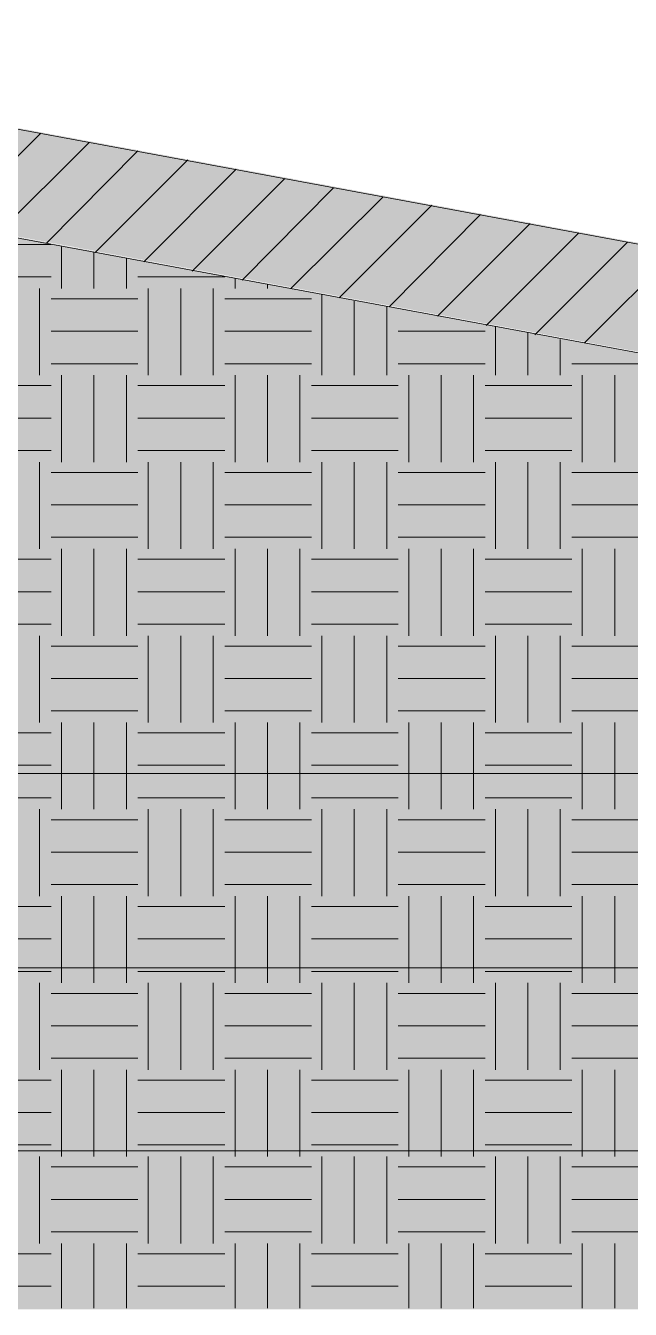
# Model space of a CAD drawing. Extents: x -187 to 52, y -9 to 65.
# Drawn here: x -132.639 to -130.429, y 27.056 to 31.746 of the extents above; entities that cross this region are included whole.
import ezdxf

# ---------------------------------------------------------------- set-up
doc = ezdxf.new("R2010")
doc.units = 0
doc.header["$MEASUREMENT"] = 0
doc.layers.add('PDF4_Geometría', color=7, linetype='Continuous')
doc.layers.add('PDF4_Rellenos sólidos', color=7, linetype='Continuous', true_color=0xffffff)

msp = doc.modelspace()

# ---------------------------------------------------------------- hatches: boundary and pattern name
at = {"layer": 'PDF4_Rellenos sólidos', "transparency": 33554559}
for points in [[(-130.1858, 30.5157), (-130.1435, 30.5072), (-130.1435, 30.9048), (-130.1858, 30.9132), (-130.2112, 30.9174), (-130.2323, 30.9217), (-130.2577, 30.9259), (-130.3, 30.9344), (-130.3254, 30.9386), (-130.3465, 30.9428), (-130.3719, 30.947), (-130.4142, 30.9555), (-130.4395, 30.9597), (-130.4607, 30.964), (-130.4861, 30.9682), (-130.5284, 30.9766), (-130.5537, 30.9809), (-130.5749, 30.9851), (-130.6002, 30.9893), (-130.6425, 30.9978), (-130.6679, 31.002), (-130.6891, 31.0062), (-130.7144, 31.0105), (-130.7567, 31.0189), (-130.7821, 31.0232), (-130.8032, 31.0274), (-130.8286, 31.0316), (-130.8709, 31.0401), (-130.8963, 31.0443), (-130.9174, 31.0485), (-130.9428, 31.0528), (-130.9851, 31.0612), (-131.0105, 31.0655), (-131.0316, 31.0697), (-131.057, 31.0739), (-131.0993, 31.0824), (-131.1247, 31.0866), (-131.1458, 31.0908), (-131.1712, 31.0951), (-131.2135, 31.1035), (-131.2388, 31.1077), (-131.26, 31.112), (-131.2854, 31.1162), (-131.3277, 31.1247), (-131.353, 31.1289), (-131.3742, 31.1331), (-131.3995, 31.1373), (-131.4418, 31.1458), (-131.4672, 31.15), (-131.4884, 31.1543), (-131.5137, 31.1585), (-131.556, 31.167), (-131.5814, 31.1712), (-131.6025, 31.1754), (-131.6279, 31.1796), (-131.6702, 31.1881), (-131.6956, 31.1923), (-131.7167, 31.1966), (-131.7421, 31.2008), (-131.7844, 31.2092), (-131.8098, 31.2135), (-131.8309, 31.2177), (-131.8563, 31.2219), (-131.8986, 31.2304), (-131.924, 31.2346), (-131.9451, 31.2388), (-131.9705, 31.2431), (-132.0128, 31.2515), (-132.0381, 31.2558), (-132.0593, 31.26), (-132.0847, 31.2642), (-132.1269, 31.2727), (-132.1523, 31.2769), (-132.1735, 31.2811), (-132.1988, 31.2854), (-132.2411, 31.2938), (-132.2665, 31.2981), (-132.2877, 31.3023), (-132.313, 31.3065), (-132.3553, 31.315), (-132.3807, 31.3192), (-132.4018, 31.3234), (-132.4272, 31.3277), (-132.4695, 31.3361), (-132.4949, 31.3403), (-132.516, 31.3446), (-132.5414, 31.3488), (-132.5625, 31.353), (-132.5879, 31.3573), (-132.6302, 31.3657), (-132.6556, 31.3699), (-132.6767, 31.3742), (-132.7021, 31.3784), (-132.7444, 31.3869), (-132.7698, 31.3911), (-132.7909, 31.3953), (-132.8163, 31.3996), (-132.8586, 31.408), (-132.884, 31.4122), (-132.9051, 31.4165), (-132.9305, 31.4207), (-132.9728, 31.4292), (-132.9981, 31.4334), (-133.0193, 31.4376), (-133.0447, 31.4418), (-133.0869, 31.4503), (-133.1123, 31.4545), (-133.1335, 31.4588), (-133.1588, 31.463), (-133.2011, 31.4714), (-133.2265, 31.4757), (-133.2477, 31.4799), (-133.273, 31.4841), (-133.3153, 31.4926), (-133.3407, 31.4968), (-133.3618, 31.5011), (-133.3872, 31.5053), (-133.4295, 31.5137), (-133.4549, 31.518), (-133.476, 31.5222), (-133.5014, 31.5264), (-133.5437, 31.5349), (-133.5691, 31.5391), (-133.5902, 31.5433), (-133.6156, 31.5476), (-133.6579, 31.556), (-133.6832, 31.5603), (-133.7044, 31.5645), (-133.7298, 31.5687), (-133.7721, 31.5772), (-133.7974, 31.5814), (-133.8186, 31.5856), (-133.844, 31.5899), (-133.8862, 31.5983), (-133.9116, 31.6025), (-133.9328, 31.6068), (-133.9581, 31.611), (-134.0004, 31.6195), (-134.0258, 31.6237), (-134.0469, 31.6279), (-134.0723, 31.6322), (-134.1146, 31.6406), (-134.14, 31.6448), (-134.1611, 31.6491), (-134.1865, 31.6533), (-134.2288, 31.6618), (-134.2542, 31.666), (-134.2753, 31.6702), (-134.3007, 31.6744), (-134.343, 31.6829), (-134.3684, 31.6871), (-134.3895, 31.6914), (-134.4149, 31.6956), (-134.4572, 31.704), (-134.4825, 31.7083), (-134.5037, 31.7125), (-134.5291, 31.7167), (-134.5714, 31.7252), (-134.5967, 31.7294), (-134.6179, 31.7336), (-134.6432, 31.7379), (-134.6855, 31.7463), (-134.7109, 31.7506), (-134.7321, 31.7548), (-134.7574, 31.759), (-134.7997, 31.7675), (-134.8251, 31.7717), (-134.8462, 31.7759), (-134.8716, 31.7802), (-134.8928, 31.7844), (-134.9181, 31.7844), (-134.9181, 31.3869), (-134.8928, 31.3869), (-134.8716, 31.3826), (-134.8462, 31.3784), (-134.8251, 31.3742), (-134.7997, 31.3699), (-134.7786, 31.3657), (-134.7532, 31.3615), (-134.7321, 31.3573), (-134.7067, 31.353), (-134.6644, 31.3446), (-134.639, 31.3403), (-134.6179, 31.3361), (-134.5925, 31.3319), (-134.5714, 31.3277), (-134.546, 31.3234), (-134.5248, 31.3192), (-134.4995, 31.315), (-134.4572, 31.3065), (-134.4318, 31.3023), (-134.4107, 31.2981), (-134.3853, 31.2938), (-134.3641, 31.2896), (-134.3388, 31.2854), (-134.3176, 31.2811), (-134.2922, 31.2769), (-134.2499, 31.2685), (-134.2246, 31.2642), (-134.2034, 31.26), (-134.1781, 31.2558), (-134.1569, 31.2515), (-134.1315, 31.2473), (-134.1104, 31.2431), (-134.085, 31.2388), (-134.0427, 31.2304), (-134.0173, 31.2262), (-133.9962, 31.2219), (-133.9708, 31.2177), (-133.9285, 31.2092), (-133.9032, 31.205), (-133.882, 31.2008), (-133.8566, 31.1966), (-133.8144, 31.1881), (-133.789, 31.1839), (-133.7678, 31.1796), (-133.7425, 31.1754), (-133.7002, 31.167), (-133.6748, 31.1627), (-133.6536, 31.1585), (-133.6283, 31.1543), (-133.586, 31.1458), (-133.5606, 31.1416), (-133.5395, 31.1373), (-133.5141, 31.1331), (-133.4718, 31.1247), (-133.4464, 31.1204), (-133.4041, 31.112), (-133.3788, 31.1077), (-133.3576, 31.1035), (-133.3322, 31.0993), (-133.2899, 31.0908), (-133.2646, 31.0866), (-133.2434, 31.0824), (-133.2181, 31.0781), (-133.1758, 31.0697), (-133.1504, 31.0655), (-133.1292, 31.0612), (-133.1039, 31.057), (-133.0616, 31.0485), (-133.0362, 31.0443), (-133.0151, 31.0401), (-132.9897, 31.0359), (-132.9474, 31.0274), (-132.922, 31.0232), (-132.8797, 31.0147), (-132.8543, 31.0105), (-132.8332, 31.0062), (-132.8078, 31.002), (-132.7655, 30.9936), (-132.7402, 30.9893), (-132.719, 30.9851), (-132.6936, 30.9809), (-132.6514, 30.9724), (-132.626, 30.9682), (-132.6048, 30.964), (-132.5795, 30.9597), (-132.5372, 30.9513), (-132.5118, 30.947), (-132.4906, 30.9428), (-132.4653, 30.9386), (-132.423, 30.9301), (-132.3976, 30.9259), (-132.3553, 30.9174), (-132.3299, 30.9132), (-132.3088, 30.909), (-132.2834, 30.9048), (-132.2411, 30.8963), (-132.2158, 30.8921), (-132.1946, 30.8878), (-132.1692, 30.8836), (-132.1269, 30.8751), (-132.1016, 30.8709), (-132.0804, 30.8667), (-132.0551, 30.8625), (-132.0128, 30.854), (-131.9874, 30.8498), (-131.9662, 30.8455), (-131.9409, 30.8413), (-131.8986, 30.8329), (-131.8732, 30.8286), (-131.8521, 30.8244), (-131.8267, 30.8202), (-131.7844, 30.8117), (-131.759, 30.8075), (-131.7167, 30.799), (-131.6914, 30.7948), (-131.6702, 30.7906), (-131.6448, 30.7863), (-131.6025, 30.7779), (-131.5772, 30.7736), (-131.556, 30.7694), (-131.5306, 30.7652), (-131.4884, 30.7567), (-131.463, 30.7525), (-131.4418, 30.7483), (-131.4165, 30.744), (-131.3742, 30.7356), (-131.3488, 30.7314), (-131.3277, 30.7271), (-131.3023, 30.7229), (-131.26, 30.7144), (-131.2346, 30.7102), (-131.1923, 30.7018), (-131.1669, 30.6975), (-131.1458, 30.6933), (-131.1204, 30.6891), (-131.0781, 30.6806), (-131.0528, 30.6764), (-131.0316, 30.6722), (-131.0062, 30.6679), (-130.964, 30.6595), (-130.9386, 30.6552), (-130.9174, 30.651), (-130.8921, 30.6468), (-130.8498, 30.6383), (-130.8244, 30.6341), (-130.8032, 30.6299), (-130.7779, 30.6256), (-130.7356, 30.6172), (-130.7102, 30.6129), (-130.6679, 30.6045), (-130.6425, 30.6003), (-130.6214, 30.596), (-130.596, 30.5918), (-130.5537, 30.5833), (-130.5284, 30.5791), (-130.5072, 30.5749), (-130.4818, 30.5707), (-130.4395, 30.5622), (-130.4142, 30.558), (-130.393, 30.5537), (-130.3677, 30.5495), (-130.3254, 30.541), (-130.3, 30.5368), (-130.2788, 30.5326), (-130.2535, 30.5284), (-130.2112, 30.5199)], [(-128.0586, 30.503), (-130.152, 30.5072), (-130.1943, 30.5157), (-130.2196, 30.5199), (-130.2619, 30.5284), (-130.2873, 30.5326), (-130.3084, 30.5368), (-130.3338, 30.541), (-130.3761, 30.5495), (-130.4015, 30.5537), (-130.4226, 30.558), (-130.448, 30.5622), (-130.4903, 30.5707), (-130.5157, 30.5749), (-130.5368, 30.5791), (-130.5622, 30.5833), (-130.6045, 30.5918), (-130.6299, 30.596), (-130.651, 30.6003), (-130.6764, 30.6045), (-130.7187, 30.6129), (-130.744, 30.6172), (-130.7863, 30.6256), (-130.8117, 30.6299), (-130.8328, 30.6341), (-130.8582, 30.6383), (-130.9005, 30.6468), (-130.9259, 30.651), (-130.947, 30.6552), (-130.9724, 30.6595), (-131.0147, 30.6679), (-131.0401, 30.6722), (-131.0612, 30.6764), (-131.0866, 30.6806), (-131.1289, 30.6891), (-131.1543, 30.6933), (-131.1754, 30.6975), (-131.2008, 30.7018), (-131.2431, 30.7102), (-131.2684, 30.7144), (-131.2896, 30.7187), (-131.315, 30.7229), (-131.3573, 30.7314), (-131.3826, 30.7356), (-131.4249, 30.744), (-131.4503, 30.7483), (-131.4714, 30.7525), (-131.4968, 30.7567), (-131.5391, 30.7652), (-131.5645, 30.7694), (-131.5856, 30.7736), (-131.611, 30.7779), (-131.6533, 30.7863), (-131.6787, 30.7906), (-131.6998, 30.7948), (-131.7252, 30.799), (-131.7675, 30.8075), (-131.7929, 30.8117), (-131.814, 30.8159), (-131.8394, 30.8202), (-131.8817, 30.8286), (-131.907, 30.8329), (-131.9493, 30.8413), (-131.9747, 30.8455), (-131.9958, 30.8498), (-132.0212, 30.854), (-132.0635, 30.8625), (-132.0889, 30.8667), (-132.11, 30.8709), (-132.1354, 30.8751), (-132.1777, 30.8836), (-132.2031, 30.8878), (-132.2242, 30.8921), (-132.2496, 30.8963), (-132.2919, 30.9048), (-132.3173, 30.909), (-132.3384, 30.9132), (-132.3638, 30.9174), (-132.4061, 30.9259), (-132.4314, 30.9301), (-132.4526, 30.9344), (-132.478, 30.9386), (-132.5203, 30.947), (-132.5456, 30.9513), (-132.5879, 30.9597), (-132.6133, 30.964), (-132.6344, 30.9682), (-132.6598, 30.9724), (-132.7021, 30.9809), (-132.7275, 30.9851), (-132.7486, 30.9893), (-132.774, 30.9936), (-132.8163, 31.002), (-132.8417, 31.0062), (-132.8628, 31.0105), (-132.8882, 31.0147), (-132.9305, 31.0232), (-132.9558, 31.0274), (-132.977, 31.0316), (-133.0024, 31.0359), (-133.0447, 31.0443), (-133.07, 31.0485), (-133.0912, 31.0528), (-133.1166, 31.057), (-133.1588, 31.0655), (-133.1842, 31.0697), (-133.2265, 31.0781), (-133.2519, 31.0824), (-133.273, 31.0866), (-133.2984, 31.0908), (-133.3407, 31.0993), (-133.3661, 31.1035), (-133.3872, 31.1077), (-133.4126, 31.112), (-133.4549, 31.1204), (-133.4803, 31.1247), (-133.5014, 31.1289), (-133.5268, 31.1331), (-133.5691, 31.1416), (-133.5944, 31.1458), (-133.6156, 31.15), (-133.641, 31.1543), (-133.6832, 31.1627), (-133.7086, 31.167), (-133.7509, 31.1754), (-133.7763, 31.1796), (-133.7974, 31.1839), (-133.8228, 31.1881), (-133.8651, 31.1966), (-133.8905, 31.2008), (-133.9116, 31.205), (-133.937, 31.2092), (-133.9793, 31.2177), (-134.0047, 31.2219), (-134.0258, 31.2262), (-134.0512, 31.2304), (-134.0935, 31.2388), (-134.1188, 31.2431), (-134.14, 31.2473), (-134.1654, 31.2515), (-134.2077, 31.26), (-134.233, 31.2642), (-134.2542, 31.2685), (-134.2795, 31.2727), (-134.3218, 31.2811), (-134.3472, 31.2854), (-134.3895, 31.2938), (-134.4149, 31.2981), (-134.436, 31.3023), (-134.4614, 31.3065), (-134.5037, 31.315), (-134.5291, 31.3192), (-134.5502, 31.3234), (-134.5756, 31.3277), (-134.6179, 31.3361), (-134.6432, 31.3403), (-134.6644, 31.3446), (-134.6898, 31.3488), (-134.7321, 31.3573), (-134.7574, 31.3615), (-134.7786, 31.3657), (-134.804, 31.3699), (-134.8462, 31.3784), (-134.8716, 31.3826), (-134.8928, 31.3869), (-134.9181, 31.3869), (-134.9181, 27.0563), (-128.0586, 27.0563)]]:
    msp.add_hatch(color=256, dxfattribs=at).paths.add_polyline_path(points)

# ---------------------------------------------------------------- linework, layer by layer
at = {"layer": 'PDF4_Geometría', "lineweight": 20}
for points in [[(-138.682, 35.0958), (-138.9315, 35.0958), (-138.9315, 34.7955), (-138.9315, 31.8986), (-138.9315, 31.5011), (-135.5356, 31.5011), (-134.9181, 31.3869), (-130.1435, 30.503), (-126.147, 30.503), (-121.7192, 31.3192), (-120.7507, 31.5011), (-117.6043, 31.5011), (-117.6043, 31.8986), (-117.6043, 34.7955), (-117.6043, 35.0958)], [(-135.2099, 31.8394), (-134.9181, 31.7844), (-130.1435, 30.9005), (-126.147, 30.9005), (-121.7192, 31.721), (-121.0764, 31.8394)]]:
    msp.add_lwpolyline(points, dxfattribs=at)
at = {"layer": 'PDF4_Geometría', "lineweight": 9}
for points in [[(-132.922, 31.0147), (-132.5837, 31.353)], [(-132.7444, 30.9851), (-132.4061, 31.3192)], [(-132.5625, 30.9513), (-132.2284, 31.2896)], [(-132.3849, 30.9174), (-132.0466, 31.2558)], [(-132.2073, 30.8836), (-131.869, 31.2219)], [(-132.0297, 30.8498), (-131.6914, 31.1881)], [(-131.8478, 30.8159), (-131.5137, 31.1543)], [(-131.6702, 30.7863), (-131.3319, 31.1204)], [(-131.4926, 30.7525), (-131.1543, 31.0908)], [(-131.3107, 30.7187), (-130.9766, 31.057)], [(-131.1331, 30.6848), (-130.7948, 31.0232)], [(-130.9555, 30.651), (-130.6172, 30.9893)], [(-130.7779, 30.6172), (-130.4395, 30.9555)], [(-130.596, 30.5876), (-130.2619, 30.9217)], [(-120.7127, 29.0144), (-135.5779, 29.0144)], [(-117.6635, 28.3039), (-138.8723, 28.3039)], [(-139.1726, 27.6357), (-117.3632, 27.6357)]]:
    msp.add_lwpolyline(points, dxfattribs=at)
at = {"layer": 'PDF4_Geometría', "color": 9, "lineweight": 9, "true_color": 0xc0c0c0}
for points in [[(-132.8628, 30.947), (-132.5456, 30.947)], [(-132.5076, 30.7863), (-132.5076, 30.9386)], [(-132.3891, 30.7863), (-132.3891, 30.9174)], [(-132.2707, 30.7863), (-132.2707, 30.8963)], [(-132.8628, 30.8286), (-132.5456, 30.8286)], [(-132.2284, 30.8286), (-131.9113, 30.8286)], [(-131.8732, 30.7863), (-131.8732, 30.8244)], [(-132.5879, 30.4692), (-132.5879, 30.7863)], [(-132.1904, 30.4692), (-132.1904, 30.7863)], [(-132.072, 30.4692), (-132.072, 30.7863)], [(-131.9536, 30.4692), (-131.9536, 30.7863)], [(-131.7548, 30.7863), (-131.7548, 30.799)], [(-132.5456, 30.7483), (-132.2284, 30.7483)], [(-131.9113, 30.7483), (-131.5941, 30.7483)], [(-131.556, 30.4692), (-131.556, 30.7652)], [(-131.4376, 30.4692), (-131.4376, 30.7398)], [(-131.3192, 30.4692), (-131.3192, 30.7187)], [(-132.5456, 30.6299), (-132.2284, 30.6299)], [(-131.9113, 30.6299), (-131.5941, 30.6299)], [(-131.2769, 30.6299), (-130.9597, 30.6299)], [(-130.9217, 30.4692), (-130.9217, 30.6468)], [(-130.8032, 30.4692), (-130.8032, 30.6256)], [(-130.6848, 30.4692), (-130.6848, 30.6003)], [(-132.5456, 30.5114), (-132.2284, 30.5114)], [(-131.9113, 30.5114), (-131.5941, 30.5114)], [(-131.2769, 30.5114), (-130.9597, 30.5114)], [(-130.6425, 30.5114), (-130.3254, 30.5114)], [(-132.5076, 30.152), (-132.5076, 30.4692)], [(-132.3891, 30.152), (-132.3891, 30.4692)], [(-132.2707, 30.152), (-132.2707, 30.4692)], [(-131.8732, 30.152), (-131.8732, 30.4692)], [(-131.7548, 30.152), (-131.7548, 30.4692)], [(-131.6364, 30.152), (-131.6364, 30.4692)], [(-131.2388, 30.152), (-131.2388, 30.4692)], [(-131.1204, 30.152), (-131.1204, 30.4692)], [(-131.002, 30.152), (-131.002, 30.4692)], [(-130.6045, 30.152), (-130.6045, 30.4692)], [(-130.4861, 30.152), (-130.4861, 30.4692)], [(-132.8628, 30.4311), (-132.5456, 30.4311)], [(-132.2284, 30.4311), (-131.9113, 30.4311)], [(-131.5941, 30.4311), (-131.2769, 30.4311)], [(-130.9597, 30.4311), (-130.6425, 30.4311)], [(-132.8628, 30.3127), (-132.5456, 30.3127)], [(-132.2284, 30.3127), (-131.9113, 30.3127)], [(-131.5941, 30.3127), (-131.2769, 30.3127)], [(-130.9597, 30.3127), (-130.6425, 30.3127)], [(-132.8628, 30.1943), (-132.5456, 30.1943)], [(-132.2284, 30.1943), (-131.9113, 30.1943)], [(-131.5941, 30.1943), (-131.2769, 30.1943)], [(-130.9597, 30.1943), (-130.6425, 30.1943)], [(-132.5879, 29.8348), (-132.5879, 30.152)], [(-132.5456, 30.1139), (-132.2284, 30.1139)], [(-132.1904, 29.8348), (-132.1904, 30.152)], [(-132.072, 29.8348), (-132.072, 30.152)], [(-131.9536, 29.8348), (-131.9536, 30.152)], [(-131.9113, 30.1139), (-131.5941, 30.1139)], [(-131.556, 29.8348), (-131.556, 30.152)], [(-131.4376, 29.8348), (-131.4376, 30.152)], [(-131.3192, 29.8348), (-131.3192, 30.152)], [(-131.2769, 30.1139), (-130.9597, 30.1139)], [(-130.9217, 29.8348), (-130.9217, 30.152)], [(-130.8032, 29.8348), (-130.8032, 30.152)], [(-130.6848, 29.8348), (-130.6848, 30.152)], [(-130.6425, 30.1139), (-130.3254, 30.1139)], [(-132.5456, 29.9955), (-132.2284, 29.9955)], [(-131.9113, 29.9955), (-131.5941, 29.9955)], [(-131.2769, 29.9955), (-130.9597, 29.9955)], [(-130.6425, 29.9955), (-130.3254, 29.9955)], [(-132.5456, 29.8771), (-132.2284, 29.8771)], [(-131.9113, 29.8771), (-131.5941, 29.8771)], [(-131.2769, 29.8771), (-130.9597, 29.8771)], [(-130.6425, 29.8771), (-130.3254, 29.8771)], [(-132.5076, 29.5176), (-132.5076, 29.8348)], [(-132.3891, 29.5176), (-132.3891, 29.8348)], [(-132.2707, 29.5176), (-132.2707, 29.8348)], [(-131.8732, 29.5176), (-131.8732, 29.8348)], [(-131.7548, 29.5176), (-131.7548, 29.8348)], [(-131.6364, 29.5176), (-131.6364, 29.8348)], [(-131.2388, 29.5176), (-131.2388, 29.8348)], [(-131.1204, 29.5176), (-131.1204, 29.8348)], [(-131.002, 29.5176), (-131.002, 29.8348)], [(-130.6045, 29.5176), (-130.6045, 29.8348)], [(-130.4861, 29.5176), (-130.4861, 29.8348)], [(-132.8628, 29.7967), (-132.5456, 29.7967)], [(-132.2284, 29.7967), (-131.9113, 29.7967)], [(-131.5941, 29.7967), (-131.2769, 29.7967)], [(-130.9597, 29.7967), (-130.6425, 29.7967)], [(-132.8628, 29.6783), (-132.5456, 29.6783)], [(-132.2284, 29.6783), (-131.9113, 29.6783)], [(-131.5941, 29.6783), (-131.2769, 29.6783)], [(-130.9597, 29.6783), (-130.6425, 29.6783)], [(-132.8628, 29.5599), (-132.5456, 29.5599)], [(-132.2284, 29.5599), (-131.9113, 29.5599)], [(-131.5941, 29.5599), (-131.2769, 29.5599)], [(-130.9597, 29.5599), (-130.6425, 29.5599)], [(-132.5879, 29.2004), (-132.5879, 29.5176)], [(-132.1904, 29.2004), (-132.1904, 29.5176)], [(-132.072, 29.2004), (-132.072, 29.5176)], [(-131.9536, 29.2004), (-131.9536, 29.5176)], [(-131.556, 29.2004), (-131.556, 29.5176)], [(-131.4376, 29.2004), (-131.4376, 29.5176)], [(-131.3192, 29.2004), (-131.3192, 29.5176)], [(-130.9217, 29.2004), (-130.9217, 29.5176)], [(-130.8032, 29.2004), (-130.8032, 29.5176)], [(-130.6848, 29.2004), (-130.6848, 29.5176)], [(-132.5456, 29.4796), (-132.2284, 29.4796)], [(-131.9113, 29.4796), (-131.5941, 29.4796)], [(-131.2769, 29.4796), (-130.9597, 29.4796)], [(-130.6425, 29.4796), (-130.3254, 29.4796)], [(-132.5456, 29.3611), (-132.2284, 29.3611)], [(-131.9113, 29.3611), (-131.5941, 29.3611)], [(-131.2769, 29.3611), (-130.9597, 29.3611)], [(-130.6425, 29.3611), (-130.3254, 29.3611)], [(-132.5456, 29.2427), (-132.2284, 29.2427)], [(-131.9113, 29.2427), (-131.5941, 29.2427)], [(-131.2769, 29.2427), (-130.9597, 29.2427)], [(-130.6425, 29.2427), (-130.3254, 29.2427)], [(-132.5076, 28.8833), (-132.5076, 29.2004)], [(-132.3891, 28.8833), (-132.3891, 29.2004)], [(-132.2707, 28.8833), (-132.2707, 29.2004)], [(-131.8732, 28.8833), (-131.8732, 29.2004)], [(-131.7548, 28.8833), (-131.7548, 29.2004)], [(-131.6364, 28.8833), (-131.6364, 29.2004)], [(-131.2388, 28.8833), (-131.2388, 29.2004)], [(-131.1204, 28.8833), (-131.1204, 29.2004)], [(-131.002, 28.8833), (-131.002, 29.2004)], [(-130.6045, 28.8833), (-130.6045, 29.2004)], [(-130.4861, 28.8833), (-130.4861, 29.2004)], [(-132.8628, 29.1624), (-132.5456, 29.1624)], [(-132.2284, 29.1624), (-131.9113, 29.1624)], [(-131.5941, 29.1624), (-131.2769, 29.1624)], [(-130.9597, 29.1624), (-130.6425, 29.1624)], [(-132.8628, 29.044), (-132.5456, 29.044)], [(-132.2284, 29.044), (-131.9113, 29.044)], [(-131.5941, 29.044), (-131.2769, 29.044)], [(-130.9597, 29.044), (-130.6425, 29.044)], [(-132.8628, 28.9255), (-132.5456, 28.9255)], [(-132.2284, 28.9255), (-131.9113, 28.9255)], [(-131.5941, 28.9255), (-131.2769, 28.9255)], [(-130.9597, 28.9255), (-130.6425, 28.9255)], [(-132.5879, 28.5661), (-132.5879, 28.8833)], [(-132.5456, 28.8452), (-132.2284, 28.8452)], [(-132.1904, 28.5661), (-132.1904, 28.8833)], [(-132.072, 28.5661), (-132.072, 28.8833)], [(-131.9536, 28.5661), (-131.9536, 28.8833)], [(-131.9113, 28.8452), (-131.5941, 28.8452)], [(-131.556, 28.5661), (-131.556, 28.8833)], [(-131.4376, 28.5661), (-131.4376, 28.8833)], [(-131.3192, 28.5661), (-131.3192, 28.8833)], [(-131.2769, 28.8452), (-130.9597, 28.8452)], [(-130.9217, 28.5661), (-130.9217, 28.8833)], [(-130.8032, 28.5661), (-130.8032, 28.8833)], [(-130.6848, 28.5661), (-130.6848, 28.8833)], [(-130.6425, 28.8452), (-130.3254, 28.8452)], [(-132.5456, 28.7268), (-132.2284, 28.7268)], [(-131.9113, 28.7268), (-131.5941, 28.7268)], [(-131.2769, 28.7268), (-130.9597, 28.7268)], [(-130.6425, 28.7268), (-130.3254, 28.7268)], [(-132.5456, 28.6084), (-132.2284, 28.6084)], [(-132.5076, 28.2489), (-132.5076, 28.5661)], [(-132.3891, 28.2489), (-132.3891, 28.5661)], [(-132.2707, 28.2489), (-132.2707, 28.5661)], [(-131.9113, 28.6084), (-131.5941, 28.6084)], [(-131.8732, 28.2489), (-131.8732, 28.5661)], [(-131.7548, 28.2489), (-131.7548, 28.5661)], [(-131.6364, 28.2489), (-131.6364, 28.5661)], [(-131.2769, 28.6084), (-130.9597, 28.6084)], [(-131.2388, 28.2489), (-131.2388, 28.5661)], [(-131.1204, 28.2489), (-131.1204, 28.5661)], [(-131.002, 28.2489), (-131.002, 28.5661)], [(-130.6425, 28.6084), (-130.3254, 28.6084)], [(-130.6045, 28.2489), (-130.6045, 28.5661)], [(-130.4861, 28.2489), (-130.4861, 28.5661)], [(-132.8628, 28.528), (-132.5456, 28.528)], [(-132.2284, 28.528), (-131.9113, 28.528)], [(-131.5941, 28.528), (-131.2769, 28.528)], [(-130.9597, 28.528), (-130.6425, 28.528)], [(-132.8628, 28.4096), (-132.5456, 28.4096)], [(-132.2284, 28.4096), (-131.9113, 28.4096)], [(-131.5941, 28.4096), (-131.2769, 28.4096)], [(-130.9597, 28.4096), (-130.6425, 28.4096)], [(-132.8628, 28.2912), (-132.5456, 28.2912)], [(-132.2284, 28.2912), (-131.9113, 28.2912)], [(-131.5941, 28.2912), (-131.2769, 28.2912)], [(-130.9597, 28.2912), (-130.6425, 28.2912)], [(-132.5879, 27.9317), (-132.5879, 28.2489)], [(-132.1904, 27.9317), (-132.1904, 28.2489)], [(-132.072, 27.9317), (-132.072, 28.2489)], [(-131.9536, 27.9317), (-131.9536, 28.2489)], [(-131.556, 27.9317), (-131.556, 28.2489)], [(-131.4376, 27.9317), (-131.4376, 28.2489)], [(-131.3192, 27.9317), (-131.3192, 28.2489)], [(-130.9217, 27.9317), (-130.9217, 28.2489)], [(-130.8032, 27.9317), (-130.8032, 28.2489)], [(-130.6848, 27.9317), (-130.6848, 28.2489)], [(-132.5456, 28.2108), (-132.2284, 28.2108)], [(-131.9113, 28.2108), (-131.5941, 28.2108)], [(-131.2769, 28.2108), (-130.9597, 28.2108)], [(-130.6425, 28.2108), (-130.3254, 28.2108)], [(-132.5456, 28.0924), (-132.2284, 28.0924)], [(-131.9113, 28.0924), (-131.5941, 28.0924)], [(-131.2769, 28.0924), (-130.9597, 28.0924)], [(-130.6425, 28.0924), (-130.3254, 28.0924)], [(-132.5456, 27.974), (-132.2284, 27.974)], [(-131.9113, 27.974), (-131.5941, 27.974)], [(-131.2769, 27.974), (-130.9597, 27.974)], [(-130.6425, 27.974), (-130.3254, 27.974)], [(-132.5076, 27.6145), (-132.5076, 27.9317)], [(-132.3891, 27.6145), (-132.3891, 27.9317)], [(-132.2707, 27.6145), (-132.2707, 27.9317)], [(-131.8732, 27.6145), (-131.8732, 27.9317)], [(-131.7548, 27.6145), (-131.7548, 27.9317)], [(-131.6364, 27.6145), (-131.6364, 27.9317)], [(-131.2388, 27.6145), (-131.2388, 27.9317)], [(-131.1204, 27.6145), (-131.1204, 27.9317)], [(-131.002, 27.6145), (-131.002, 27.9317)], [(-130.6045, 27.6145), (-130.6045, 27.9317)], [(-130.4861, 27.6145), (-130.4861, 27.9317)], [(-132.8628, 27.8936), (-132.5456, 27.8936)], [(-132.2284, 27.8936), (-131.9113, 27.8936)], [(-131.5941, 27.8936), (-131.2769, 27.8936)], [(-130.9597, 27.8936), (-130.6425, 27.8936)], [(-132.8628, 27.7752), (-132.5456, 27.7752)], [(-132.2284, 27.7752), (-131.9113, 27.7752)], [(-131.5941, 27.7752), (-131.2769, 27.7752)], [(-130.9597, 27.7752), (-130.6425, 27.7752)], [(-132.8628, 27.6568), (-132.5456, 27.6568)], [(-132.2284, 27.6568), (-131.9113, 27.6568)], [(-131.5941, 27.6568), (-131.2769, 27.6568)], [(-130.9597, 27.6568), (-130.6425, 27.6568)], [(-132.5879, 27.2973), (-132.5879, 27.6145)], [(-132.1904, 27.2973), (-132.1904, 27.6145)], [(-132.072, 27.2973), (-132.072, 27.6145)], [(-131.9536, 27.2973), (-131.9536, 27.6145)], [(-131.556, 27.2973), (-131.556, 27.6145)], [(-131.4376, 27.2973), (-131.4376, 27.6145)], [(-131.3192, 27.2973), (-131.3192, 27.6145)], [(-130.9217, 27.2973), (-130.9217, 27.6145)], [(-130.8032, 27.2973), (-130.8032, 27.6145)], [(-130.6848, 27.2973), (-130.6848, 27.6145)], [(-132.5456, 27.5765), (-132.2284, 27.5765)], [(-131.9113, 27.5765), (-131.5941, 27.5765)], [(-131.2769, 27.5765), (-130.9597, 27.5765)], [(-130.6425, 27.5765), (-130.3254, 27.5765)], [(-132.5456, 27.4581), (-132.2284, 27.4581)], [(-131.9113, 27.4581), (-131.5941, 27.4581)], [(-131.2769, 27.4581), (-130.9597, 27.4581)], [(-130.6425, 27.4581), (-130.3254, 27.4581)], [(-132.5456, 27.3396), (-132.2284, 27.3396)], [(-132.5076, 27.0605), (-132.5076, 27.2973)], [(-132.3891, 27.0605), (-132.3891, 27.2973)], [(-132.2707, 27.0605), (-132.2707, 27.2973)], [(-131.9113, 27.3396), (-131.5941, 27.3396)], [(-131.8732, 27.0605), (-131.8732, 27.2973)], [(-131.7548, 27.0605), (-131.7548, 27.2973)], [(-131.6364, 27.0605), (-131.6364, 27.2973)], [(-131.2769, 27.3396), (-130.9597, 27.3396)], [(-131.2388, 27.0605), (-131.2388, 27.2973)], [(-131.1204, 27.0605), (-131.1204, 27.2973)], [(-131.002, 27.0605), (-131.002, 27.2973)], [(-130.6425, 27.3396), (-130.3254, 27.3396)], [(-130.6045, 27.0605), (-130.6045, 27.2973)], [(-130.4861, 27.0605), (-130.4861, 27.2973)], [(-132.8628, 27.2593), (-132.5456, 27.2593)], [(-132.2284, 27.2593), (-131.9113, 27.2593)], [(-131.5941, 27.2593), (-131.2769, 27.2593)], [(-130.9597, 27.2593), (-130.6425, 27.2593)], [(-132.8628, 27.1409), (-132.5456, 27.1409)], [(-132.2284, 27.1409), (-131.9113, 27.1409)], [(-131.5941, 27.1409), (-131.2769, 27.1409)], [(-130.9597, 27.1409), (-130.6425, 27.1409)]]:
    msp.add_lwpolyline(points, dxfattribs=at)

doc.saveas('drawing.dxf')
